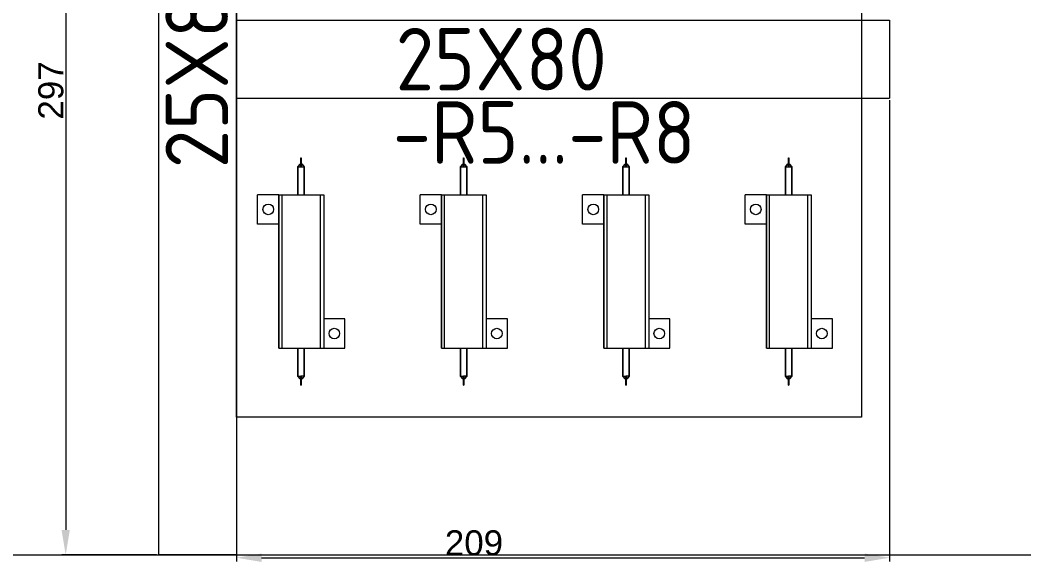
# Model space of a CAD drawing. Header units: millimetres. Extents: x 1359 to 3577, y 1336 to 3557.
# Drawn here: x 1772.8 to 2094, y 1677.3 to 1850.6 of the extents above; entities that cross this region are included whole.
import ezdxf
from ezdxf.enums import TextEntityAlignment as Align

# ---------------------------------------------------------------- set-up
doc = ezdxf.new("R2010")
doc.units = ezdxf.units.MM
doc.set_wipeout_variables(frame=1)
doc.layers.add('000-PI-Oprema', color=30, linetype='Continuous', lineweight=5)
doc.layers.add('002-PI-Kabelska kanalica', color=150, linetype='Continuous')
doc.styles.add('PI0', font='isocpeur.ttf', dxfattribs={"width": 0.9})
doc.styles.get("Standard").update_dxf_attribs({"font": 'arial.ttf'})

msp = doc.modelspace()

# ---------------------------------------------------------------- linework, layer by layer
at = {"layer": '002-PI-Kabelska kanalica', "color": 0, "linetype": 'ByBlock', "lineweight": 0}
for p, q in [((1817.05, 1976.56), (1817.05, 1679.56)), ((1842.05, 1976.56), (1842.05, 1679.56)), ((1842.05, 1850.56), (1842.05, 1825.56)), ((1842.05, 1850.56), (2051.05, 1850.56)), ((2051.05, 1850.56), (2051.05, 1825.56)), ((1842.05, 1825.56), (2051.05, 1825.56)), ((1501.07, 1679.56), (3433.07, 1679.56)), ((1842.05, 1679.56), (1817.05, 1679.56))]:
    msp.add_line(p, q, dxfattribs=at)
at = {"layer": '002-PI-Kabelska kanalica', "color": 0, "linetype": 'ByBlock', "lineweight": 0, "ltscale": 0.25}
for p, q in [((1787.37, 1968.56), (1787.37, 1687.56)), ((1842.05, 1723.61), (1842.05, 1961.47)), ((2042.05, 1961.47), (2042.05, 1723.61)), ((1842.05, 1824.93), (1842.05, 1677.41)), ((2051.05, 1824.93), (2051.05, 1677.41)), ((1966.64, 1806.48), (1966.77, 1806.48)), ((2042.05, 1723.61), (1842.05, 1723.61)), ((1816.43, 1679.56), (1786.12, 1679.56)), ((1850.05, 1678.66), (2043.05, 1678.66))]:
    msp.add_line(p, q, dxfattribs=at)
at = {"layer": '002-PI-Kabelska kanalica', "color": 0, "linetype": 'ByBlock', "ltscale": 0.25}
for points in [[(1786.03, 1687.56), (1788.7, 1687.56), (1787.37, 1679.56)], [(1850.05, 1679.99), (1850.05, 1677.32), (1842.05, 1678.66)], [(2043.05, 1679.99), (2043.05, 1677.32), (2051.05, 1678.66)]]:
    msp.add_solid(points, dxfattribs=at)

# ---------------------------------------------------------------- texts
at = {"layer": '002-PI-Kabelska kanalica', "color": 0, "style": 'PI0', "width": 0.9}
msp.add_text('25X80', height=20, rotation=90, dxfattribs=at).set_placement((1839.32, 1803.19))
msp.add_text('25X80', height=20, dxfattribs=at).set_placement((1892.96, 1828.06))
at = {"layer": '002-PI-Kabelska kanalica', "color": 0, "linetype": 'ByBlock', "lineweight": 0, "style": 'PI0', "width": 0.9}
msp.add_text('-R5...-R8', height=20, dxfattribs=at).set_placement((1940.47, 1814.68), align=Align.MIDDLE)
at = {"layer": '002-PI-Kabelska kanalica', "color": 0, "linetype": 'ByBlock', "lineweight": 0, "ltscale": 0.25, "insert": (1782.66, 1828.06), "char_height": 8, "attachment_point": 5, "rotation": 90}
msp.add_mtext('297', dxfattribs=at)
at = {"layer": '002-PI-Kabelska kanalica', "color": 0, "linetype": 'ByBlock', "lineweight": 0, "ltscale": 0.25, "insert": (1918.02, 1683.37), "char_height": 8, "attachment_point": 5}
msp.add_mtext('209', dxfattribs=at)

# ---------------------------------------------------------------- wipeouts: each hides what was drawn before it
at = {"color": 7}
for points in [[(1848.79, 1785.34), (1848.79, 1794.73), (1861.7, 1794.73), (1861.7, 1803.66), (1862.41, 1804.49), (1862.64, 1804.49), (1862.64, 1806.48), (1862.77, 1806.48), (1862.77, 1804.49), (1863, 1804.49), (1863.71, 1803.66), (1863.71, 1794.73), (1869.93, 1794.73), (1869.93, 1755.03), (1876.74, 1755.03), (1876.74, 1745.63), (1863.71, 1745.63), (1863.71, 1736.7), (1863, 1735.88), (1862.77, 1735.88), (1862.77, 1733.88), (1862.64, 1733.88), (1862.64, 1735.88), (1862.41, 1735.88), (1861.7, 1736.7), (1861.7, 1745.63), (1855.6, 1745.63), (1855.6, 1785.34)], [(2004.79, 1785.34), (2004.79, 1794.73), (2017.7, 1794.73), (2017.7, 1803.66), (2018.41, 1804.49), (2018.64, 1804.49), (2018.64, 1806.48), (2018.77, 1806.48), (2018.77, 1804.49), (2019, 1804.49), (2019.71, 1803.66), (2019.71, 1794.73), (2025.93, 1794.73), (2025.93, 1755.03), (2032.74, 1755.03), (2032.74, 1745.63), (2019.71, 1745.63), (2019.71, 1736.7), (2019, 1735.88), (2018.77, 1735.88), (2018.77, 1733.88), (2018.64, 1733.88), (2018.64, 1735.88), (2018.41, 1735.88), (2017.7, 1736.7), (2017.7, 1745.63), (2011.6, 1745.63), (2011.6, 1785.34)]]:
    msp.add_wipeout(points, dxfattribs=at).dxf.layer = '000-PI-Oprema'

# ---------------------------------------------------------------- next in the draw order: linework, layer by layer
at = {"layer": '000-PI-Oprema', "color": 7}
for p, q in [((1861.7, 1803.66), (1863.71, 1803.66)), ((2017.7, 1803.66), (2019.71, 1803.66)), ((1855.6, 1794.73), (1848.79, 1794.73)), ((1855.6, 1794.73), (1869.93, 1794.73)), ((1856.63, 1745.63), (1856.63, 1794.73)), ((1868.9, 1745.63), (1868.9, 1794.73)), ((2011.6, 1794.73), (2004.79, 1794.73)), ((2011.6, 1794.73), (2025.93, 1794.73)), ((2012.63, 1745.63), (2012.63, 1794.73)), ((2024.9, 1745.63), (2024.9, 1794.73)), ((1855.6, 1745.63), (1869.93, 1745.63)), ((1869.93, 1745.63), (1876.74, 1745.63)), ((2011.6, 1745.63), (2025.93, 1745.63)), ((2025.93, 1745.63), (2032.74, 1745.63))]:
    msp.add_line(p, q, dxfattribs=at)
for points in [[(1862.64, 1805.42), (1862.64, 1805.54), (1862.64, 1806.48)], [(1862.64, 1805.89), (1862.64, 1806.01), (1862.64, 1806.48)], [(1862.64, 1806.01), (1862.64, 1805.89), (1862.64, 1806.48)], [(1862.64, 1805.89), (1862.64, 1805.78), (1862.64, 1806.48)], [(1862.64, 1805.42), (1862.64, 1806.48), (1862.64, 1805.31)], [(1862.64, 1805.54), (1862.64, 1806.48), (1862.64, 1805.42)], [(1862.64, 1806.48), (1862.64, 1805.78), (1862.64, 1805.66), (1862.64, 1806.48), (1862.64, 1805.54)], [(1862.64, 1806.48), (1862.64, 1805.66), (1862.64, 1805.54)], [(1862.64, 1805.66), (1862.64, 1806.48), (1862.64, 1805.54)], [(1862.64, 1805.78), (1862.64, 1806.48), (1862.64, 1805.66)], [(1862.64, 1805.89), (1862.64, 1806.48), (1862.64, 1805.78)], [(1862.64, 1806.01), (1862.64, 1806.48), (1862.64, 1805.89)], [(1862.64, 1805.89), (1862.64, 1806.48), (1862.64, 1806.01)], [(1862.64, 1805.31), (1862.64, 1806.48), (1862.64, 1803.66)], [(1862.64, 1805.78), (1862.64, 1805.89), (1862.64, 1806.48)], [(2018.64, 1805.42), (2018.64, 1805.54), (2018.64, 1806.48)], [(2018.64, 1805.89), (2018.64, 1806.01), (2018.64, 1806.48)], [(2018.64, 1806.01), (2018.64, 1805.89), (2018.64, 1806.48)], [(2018.64, 1805.89), (2018.64, 1805.78), (2018.64, 1806.48)], [(2018.64, 1805.42), (2018.64, 1806.48), (2018.64, 1805.31)], [(2018.64, 1805.54), (2018.64, 1806.48), (2018.64, 1805.42)], [(2018.64, 1806.48), (2018.64, 1805.78), (2018.64, 1805.66), (2018.64, 1806.48), (2018.64, 1805.54)], [(2018.64, 1806.48), (2018.64, 1805.66), (2018.64, 1805.54)], [(2018.64, 1805.66), (2018.64, 1806.48), (2018.64, 1805.54)], [(2018.64, 1805.78), (2018.64, 1806.48), (2018.64, 1805.66)], [(2018.64, 1805.89), (2018.64, 1806.48), (2018.64, 1805.78)], [(2018.64, 1806.01), (2018.64, 1806.48), (2018.64, 1805.89)], [(2018.64, 1805.89), (2018.64, 1806.48), (2018.64, 1806.01)], [(2018.64, 1805.31), (2018.64, 1806.48), (2018.64, 1803.66)], [(2018.64, 1805.78), (2018.64, 1805.89), (2018.64, 1806.48)], [(1862.64, 1805.31), (1862.64, 1804.49)], [(1862.64, 1805.19), (1862.64, 1804.49), (1862.64, 1805.31)], [(1862.64, 1805.19), (1862.64, 1805.31), (1862.64, 1803.66)], [(1862.64, 1804.02), (1862.64, 1805.07), (1862.64, 1805.19)], [(1862.64, 1803.66), (1862.64, 1804.02), (1862.64, 1805.19)], [(1862.64, 1804.95), (1862.64, 1804.49), (1862.64, 1805.07)], [(1862.64, 1804.95), (1862.64, 1804.02), (1862.64, 1804.49)], [(2018.64, 1805.31), (2018.64, 1804.49)], [(2018.64, 1805.19), (2018.64, 1804.49), (2018.64, 1805.31)], [(2018.64, 1805.19), (2018.64, 1805.31), (2018.64, 1803.66)], [(2018.64, 1804.02), (2018.64, 1805.07), (2018.64, 1805.19)], [(2018.64, 1803.66), (2018.64, 1804.02), (2018.64, 1805.19)], [(2018.64, 1804.95), (2018.64, 1804.49), (2018.64, 1805.07)], [(2018.64, 1804.95), (2018.64, 1804.02), (2018.64, 1804.49)], [(1862.64, 1733.88), (1862.64, 1735.06), (1862.64, 1736.7)], [(1862.64, 1736.7), (1862.64, 1735.06), (1862.64, 1735.17)], [(1862.64, 1735.17), (1862.64, 1736.23), (1862.64, 1736.7)], [(1862.64, 1735.88), (1862.64, 1735.29), (1862.64, 1736.23)], [(1862.64, 1736.23), (1862.64, 1735.17), (1862.64, 1735.29)], [(1862.64, 1735.29), (1862.64, 1735.88), (1862.64, 1736.23)], [(1862.64, 1735.88), (1862.64, 1735.29), (1862.64, 1735.41)], [(1862.64, 1735.06), (1862.64, 1733.88), (1862.64, 1734.94)], [(1862.64, 1734.94), (1862.64, 1733.88), (1862.64, 1734.82)], [(1862.64, 1733.88), (1862.64, 1734.7), (1862.64, 1734.82)], [(2018.64, 1733.88), (2018.64, 1735.06), (2018.64, 1736.7)], [(2018.64, 1736.7), (2018.64, 1735.06), (2018.64, 1735.17)], [(2018.64, 1735.17), (2018.64, 1736.23), (2018.64, 1736.7)], [(2018.64, 1735.88), (2018.64, 1735.29), (2018.64, 1736.23)], [(2018.64, 1736.23), (2018.64, 1735.17), (2018.64, 1735.29)], [(2018.64, 1735.29), (2018.64, 1735.88), (2018.64, 1736.23)], [(2018.64, 1735.88), (2018.64, 1735.29), (2018.64, 1735.41)], [(2018.64, 1735.06), (2018.64, 1733.88), (2018.64, 1734.94)], [(2018.64, 1734.94), (2018.64, 1733.88), (2018.64, 1734.82)], [(2018.64, 1733.88), (2018.64, 1734.7), (2018.64, 1734.82)], [(1862.64, 1733.88), (1862.64, 1734.59), (1862.64, 1734.7)], [(1862.64, 1733.88), (1862.64, 1734.47), (1862.64, 1734.59)], [(1862.64, 1733.88), (1862.64, 1734.35), (1862.64, 1734.47)], [(2018.64, 1733.88), (2018.64, 1734.59), (2018.64, 1734.7)], [(2018.64, 1733.88), (2018.64, 1734.47), (2018.64, 1734.59)], [(2018.64, 1733.88), (2018.64, 1734.35), (2018.64, 1734.47)]]:
    msp.add_lwpolyline(points, close=True, dxfattribs=at)
for points in [[(1862.64, 1806.48), (1862.64, 1805.42)], [(1862.64, 1806.01), (1862.64, 1805.89), (1862.64, 1805.78), (1862.64, 1805.66), (1862.64, 1805.54), (1862.64, 1805.42), (1862.64, 1805.31), (1862.64, 1805.19), (1862.64, 1805.07), (1862.64, 1804.49), (1862.64, 1804.95), (1862.64, 1804.49), (1862.64, 1805.19), (1862.64, 1803.66), (1862.64, 1805.31), (1862.64, 1806.48), (1862.64, 1805.31), (1862.64, 1805.42), (1862.64, 1805.54), (1862.64, 1805.66), (1862.64, 1805.78), (1862.64, 1805.89)], [(1862.64, 1805.42), (1862.64, 1806.48), (1862.77, 1806.48), (1862.77, 1803.66)], [(1862.64, 1806.48), (1862.64, 1805.54)], [(1862.64, 1805.54), (1862.64, 1805.66), (1862.64, 1806.48)], [(1862.64, 1805.78), (1862.64, 1805.89), (1862.64, 1806.48)], [(1862.64, 1806.48), (1862.64, 1806.01)], [(1862.64, 1806.48), (1862.64, 1806.01)], [(1862.64, 1805.89), (1862.64, 1806.48)], [(1862.64, 1806.48), (1862.64, 1805.78), (1862.64, 1805.66)], [(1862.64, 1806.48), (1862.64, 1805.66), (1862.64, 1805.54)], [(1862.64, 1806.48), (1862.64, 1805.54)], [(1862.64, 1806.48), (1862.64, 1805.54)], [(1862.64, 1805.31), (1862.64, 1806.48)], [(1862.77, 1803.66), (1862.64, 1803.66), (1862.64, 1806.48)], [(1862.64, 1805.89), (1862.64, 1806.48)], [(1862.64, 1806.01), (1862.64, 1806.48)], [(1862.64, 1805.89), (1862.64, 1806.48)], [(1862.64, 1805.42), (1862.64, 1805.54)], [(2018.64, 1806.48), (2018.64, 1805.42)], [(2018.64, 1806.01), (2018.64, 1805.89), (2018.64, 1805.78), (2018.64, 1805.66), (2018.64, 1805.54), (2018.64, 1805.42), (2018.64, 1805.31), (2018.64, 1805.19), (2018.64, 1805.07), (2018.64, 1804.49), (2018.64, 1804.95), (2018.64, 1804.49), (2018.64, 1805.19), (2018.64, 1803.66), (2018.64, 1805.31), (2018.64, 1806.48), (2018.64, 1805.31), (2018.64, 1805.42), (2018.64, 1805.54), (2018.64, 1805.66), (2018.64, 1805.78), (2018.64, 1805.89)], [(2018.64, 1805.42), (2018.64, 1806.48), (2018.77, 1806.48), (2018.77, 1803.66)], [(2018.64, 1806.48), (2018.64, 1805.54)], [(2018.64, 1805.54), (2018.64, 1805.66), (2018.64, 1806.48)], [(2018.64, 1805.78), (2018.64, 1805.89), (2018.64, 1806.48)], [(2018.64, 1806.48), (2018.64, 1806.01)], [(2018.64, 1806.48), (2018.64, 1806.01)], [(2018.64, 1805.89), (2018.64, 1806.48)], [(2018.64, 1806.48), (2018.64, 1805.78), (2018.64, 1805.66)], [(2018.64, 1806.48), (2018.64, 1805.66), (2018.64, 1805.54)], [(2018.64, 1806.48), (2018.64, 1805.54)], [(2018.64, 1806.48), (2018.64, 1805.54)], [(2018.64, 1805.31), (2018.64, 1806.48)], [(2018.77, 1803.66), (2018.64, 1803.66), (2018.64, 1806.48)], [(2018.64, 1805.89), (2018.64, 1806.48)], [(2018.64, 1806.01), (2018.64, 1806.48)], [(2018.64, 1805.89), (2018.64, 1806.48)], [(2018.64, 1805.42), (2018.64, 1805.54)], [(1862.52, 1804.49), (1862.41, 1804.49), (1861.7, 1803.66)], [(1861.7, 1803.66), (1862.41, 1804.49), (1862.52, 1804.49)], [(1862.41, 1804.49), (1861.7, 1803.66)], [(1861.7, 1803.66), (1862.41, 1804.49)], [(1861.7, 1794.73), (1861.7, 1803.66)], [(1861.7, 1794.73), (1861.7, 1803.66)], [(1861.7, 1794.73), (1861.7, 1803.66)], [(1861.7, 1803.66), (1861.7, 1794.73)], [(1862.52, 1804.49), (1862.41, 1804.49)], [(1862.52, 1804.49), (1862.64, 1804.49)], [(1862.52, 1804.49), (1862.64, 1804.49)], [(1862.64, 1804.49), (1862.52, 1804.49)], [(1862.64, 1803.66), (1862.64, 1805.19)], [(1862.64, 1804.49), (1862.64, 1804.95)], [(1862.64, 1804.49), (1862.64, 1804.95)], [(1862.64, 1803.66), (1862.64, 1804.02)], [(1862.64, 1804.02), (1862.64, 1803.66), (1862.77, 1803.66)], [(1862.64, 1803.66), (1862.64, 1804.02)], [(1862.77, 1804.49), (1862.89, 1804.49), (1863, 1804.49), (1863.71, 1803.66)], [(1862.89, 1804.49), (1862.77, 1804.49)], [(1862.77, 1804.49), (1862.89, 1804.49)], [(1863, 1804.49), (1862.89, 1804.49)], [(1863.71, 1803.66), (1863, 1804.49)], [(1863.71, 1803.66), (1863, 1804.49)], [(1863, 1804.49), (1863.71, 1803.66)], [(1863.71, 1803.66), (1863.71, 1794.73), (1863.71, 1803.66), (1863, 1804.49)], [(1863, 1804.49), (1863.71, 1803.66)], [(1863.71, 1803.66), (1863.71, 1794.73)], [(1863.71, 1794.73), (1863.71, 1803.66)], [(1863.71, 1803.66), (1863.71, 1794.73)], [(2018.52, 1804.49), (2018.41, 1804.49), (2017.7, 1803.66)], [(2017.7, 1803.66), (2018.41, 1804.49), (2018.52, 1804.49)], [(2018.41, 1804.49), (2017.7, 1803.66)], [(2017.7, 1803.66), (2018.41, 1804.49)], [(2017.7, 1794.73), (2017.7, 1803.66)], [(2017.7, 1794.73), (2017.7, 1803.66)], [(2017.7, 1794.73), (2017.7, 1803.66)], [(2017.7, 1803.66), (2017.7, 1794.73)], [(2018.52, 1804.49), (2018.41, 1804.49)], [(2018.52, 1804.49), (2018.64, 1804.49)], [(2018.52, 1804.49), (2018.64, 1804.49)], [(2018.64, 1804.49), (2018.52, 1804.49)], [(2018.64, 1803.66), (2018.64, 1805.19)], [(2018.64, 1804.49), (2018.64, 1804.95)], [(2018.64, 1804.49), (2018.64, 1804.95)], [(2018.64, 1803.66), (2018.64, 1804.02)], [(2018.64, 1804.02), (2018.64, 1803.66), (2018.77, 1803.66)], [(2018.64, 1803.66), (2018.64, 1804.02)], [(2018.77, 1804.49), (2018.89, 1804.49), (2019, 1804.49), (2019.71, 1803.66)], [(2018.89, 1804.49), (2018.77, 1804.49)], [(2018.77, 1804.49), (2018.89, 1804.49)], [(2019, 1804.49), (2018.89, 1804.49)], [(2019.71, 1803.66), (2019, 1804.49)], [(2019.71, 1803.66), (2019, 1804.49)], [(2019, 1804.49), (2019.71, 1803.66)], [(2019.71, 1803.66), (2019.71, 1794.73), (2019.71, 1803.66), (2019, 1804.49)], [(2019, 1804.49), (2019.71, 1803.66)], [(2019.71, 1803.66), (2019.71, 1794.73)], [(2019.71, 1794.73), (2019.71, 1803.66)], [(2019.71, 1803.66), (2019.71, 1794.73)], [(1848.79, 1785.34), (1848.79, 1794.73)], [(1855.6, 1794.73), (1855.6, 1745.63)], [(1855.6, 1745.63), (1855.6, 1794.73)], [(1855.6, 1745.63), (1855.6, 1794.73)], [(1869.93, 1794.73), (1869.93, 1745.63)], [(1869.93, 1794.73), (1869.93, 1745.63)], [(1869.93, 1794.73), (1869.93, 1745.63)], [(2004.79, 1785.34), (2004.79, 1794.73)], [(2011.6, 1794.73), (2011.6, 1745.63)], [(2011.6, 1745.63), (2011.6, 1794.73)], [(2011.6, 1745.63), (2011.6, 1794.73)], [(2025.93, 1794.73), (2025.93, 1745.63)], [(2025.93, 1794.73), (2025.93, 1745.63)], [(2025.93, 1794.73), (2025.93, 1745.63)], [(1855.6, 1785.34), (1848.79, 1785.34)], [(2011.6, 1785.34), (2004.79, 1785.34)], [(1876.74, 1755.03), (1869.93, 1755.03)], [(1876.74, 1755.03), (1869.93, 1755.03)], [(1876.74, 1745.63), (1876.74, 1755.03)], [(2032.74, 1755.03), (2025.93, 1755.03)], [(2032.74, 1755.03), (2025.93, 1755.03)], [(2032.74, 1745.63), (2032.74, 1755.03)], [(1861.7, 1736.7), (1861.7, 1745.63)], [(1861.7, 1736.7), (1861.7, 1745.63)], [(1861.7, 1745.63), (1861.7, 1736.7)], [(1861.7, 1745.63), (1861.7, 1736.7)], [(1863, 1735.88), (1863.71, 1736.7), (1863.71, 1745.63)], [(1863.71, 1736.7), (1863, 1735.88), (1863.71, 1736.7), (1863.71, 1745.63)], [(1863, 1735.88), (1863.71, 1736.7), (1863.71, 1745.63)], [(1863.59, 1736.7), (1863.71, 1736.7), (1863.71, 1745.63)], [(1863.71, 1736.7), (1863.71, 1745.63)], [(1863.71, 1745.63), (1863.71, 1736.7)], [(1869.69, 1745.63), (1869.93, 1745.63)], [(2017.7, 1736.7), (2017.7, 1745.63)], [(2017.7, 1736.7), (2017.7, 1745.63)], [(2017.7, 1745.63), (2017.7, 1736.7)], [(2017.7, 1745.63), (2017.7, 1736.7)], [(2019, 1735.88), (2019.71, 1736.7), (2019.71, 1745.63)], [(2019.71, 1736.7), (2019, 1735.88), (2019.71, 1736.7), (2019.71, 1745.63)], [(2019, 1735.88), (2019.71, 1736.7), (2019.71, 1745.63)], [(2019.59, 1736.7), (2019.71, 1736.7), (2019.71, 1745.63)], [(2019.71, 1736.7), (2019.71, 1745.63)], [(2019.71, 1745.63), (2019.71, 1736.7)], [(2025.69, 1745.63), (2025.93, 1745.63)], [(1861.7, 1736.7), (1861.82, 1736.7)], [(1862.52, 1735.88), (1862.41, 1735.88), (1861.7, 1736.7)], [(1862.41, 1735.88), (1861.7, 1736.7)], [(1862.52, 1735.88), (1862.41, 1735.88), (1861.7, 1736.7), (1861.7, 1736.7)], [(1861.7, 1736.7), (1862.41, 1735.88), (1862.52, 1735.88)], [(1862.41, 1735.88), (1861.7, 1736.7)], [(1861.82, 1736.7), (1861.94, 1736.7), (1862.06, 1736.7), (1862.17, 1736.7), (1862.29, 1736.7), (1862.41, 1736.7)], [(1862.06, 1736.7), (1862.17, 1736.7)], [(1862.17, 1736.7), (1862.29, 1736.7)], [(1862.29, 1736.7), (1862.41, 1736.7)], [(1862.41, 1736.7), (1862.64, 1736.7), (1862.64, 1736.23)], [(1862.52, 1735.88), (1862.64, 1735.88)], [(1862.64, 1733.88), (1862.64, 1736.7), (1862.77, 1736.7)], [(1862.64, 1736.7), (1862.64, 1733.88)], [(1862.64, 1733.88), (1862.64, 1735.06), (1862.64, 1736.7)], [(1862.64, 1735.17), (1862.64, 1736.23), (1862.64, 1735.17), (1862.64, 1736.7)], [(1862.64, 1736.23), (1862.64, 1736.7)], [(1862.77, 1736.7), (1862.77, 1733.88), (1862.64, 1733.88)], [(1862.77, 1736.7), (1862.64, 1736.7)], [(1862.64, 1735.41), (1862.64, 1735.88), (1862.64, 1736.23), (1862.64, 1736.7), (1862.64, 1733.88)], [(1862.64, 1736.23), (1862.64, 1735.29)], [(1862.64, 1736.23), (1862.64, 1735.29)], [(1862.64, 1735.88), (1862.64, 1735.41)], [(1862.64, 1735.88), (1862.64, 1735.41)], [(1862.64, 1735.88), (1862.64, 1735.41)], [(1862.64, 1735.41), (1862.64, 1735.88)], [(1862.64, 1735.88), (1862.64, 1735.41)], [(1862.64, 1735.41), (1862.64, 1735.88)], [(1862.64, 1735.88), (1862.64, 1735.29)], [(1862.64, 1735.88), (1862.64, 1735.41)], [(1862.64, 1735.41), (1862.64, 1735.88)], [(1862.64, 1735.41), (1862.64, 1735.88)], [(1862.64, 1735.41), (1862.64, 1735.88)], [(1862.64, 1735.41), (1862.64, 1735.88)], [(1862.64, 1735.88), (1862.64, 1735.41)], [(1862.64, 1735.41), (1862.64, 1735.88)], [(1862.64, 1735.41), (1862.64, 1735.88)], [(1862.64, 1735.41), (1862.64, 1735.88)], [(1862.64, 1735.41), (1862.64, 1735.88)], [(1862.64, 1735.41), (1862.64, 1735.29), (1862.64, 1735.17), (1862.64, 1735.06), (1862.64, 1734.94), (1862.64, 1734.82), (1862.64, 1734.7), (1862.64, 1734.59), (1862.64, 1734.47), (1862.64, 1734.35), (1862.64, 1733.88)], [(1862.64, 1734.94), (1862.64, 1735.06), (1862.64, 1733.88)], [(1862.64, 1733.88), (1862.64, 1734.82), (1862.64, 1734.94), (1862.64, 1733.88), (1862.64, 1734.35)], [(1862.77, 1733.88), (1862.77, 1736.7)], [(1863, 1736.7), (1862.77, 1736.7)], [(1862.77, 1733.88), (1862.77, 1736.23)], [(1862.89, 1735.88), (1862.77, 1735.88)], [(1862.89, 1735.88), (1862.77, 1735.88)], [(1862.89, 1735.88), (1862.77, 1735.88)], [(1863, 1735.88), (1862.89, 1735.88)], [(1863.71, 1736.7), (1863, 1735.88)], [(1863.71, 1736.7), (1863, 1735.88)], [(1863.71, 1736.7), (1863, 1735.88)], [(1863.24, 1736.7), (1863, 1736.7)], [(1863.35, 1736.7), (1863.24, 1736.7)], [(1863.35, 1736.7), (1863.47, 1736.7)], [(1863.59, 1736.7), (1863.47, 1736.7)], [(1863.59, 1736.7), (1863.47, 1736.7)], [(1863.71, 1736.7), (1863.59, 1736.7)], [(2017.7, 1736.7), (2017.82, 1736.7)], [(2018.52, 1735.88), (2018.41, 1735.88), (2017.7, 1736.7)], [(2018.41, 1735.88), (2017.7, 1736.7)], [(2018.52, 1735.88), (2018.41, 1735.88), (2017.7, 1736.7), (2017.7, 1736.7)], [(2017.7, 1736.7), (2018.41, 1735.88), (2018.52, 1735.88)], [(2018.41, 1735.88), (2017.7, 1736.7)], [(2017.82, 1736.7), (2017.94, 1736.7), (2018.06, 1736.7), (2018.17, 1736.7), (2018.29, 1736.7), (2018.41, 1736.7)], [(2018.06, 1736.7), (2018.17, 1736.7)], [(2018.17, 1736.7), (2018.29, 1736.7)], [(2018.29, 1736.7), (2018.41, 1736.7)], [(2018.41, 1736.7), (2018.64, 1736.7), (2018.64, 1736.23)], [(2018.52, 1735.88), (2018.64, 1735.88)], [(2018.64, 1733.88), (2018.64, 1736.7), (2018.77, 1736.7)], [(2018.64, 1736.7), (2018.64, 1733.88)], [(2018.64, 1733.88), (2018.64, 1735.06), (2018.64, 1736.7)], [(2018.64, 1735.17), (2018.64, 1736.23), (2018.64, 1735.17), (2018.64, 1736.7)], [(2018.64, 1736.23), (2018.64, 1736.7)], [(2018.77, 1736.7), (2018.77, 1733.88), (2018.64, 1733.88)], [(2018.77, 1736.7), (2018.64, 1736.7)], [(2018.64, 1735.41), (2018.64, 1735.88), (2018.64, 1736.23), (2018.64, 1736.7), (2018.64, 1733.88)], [(2018.64, 1736.23), (2018.64, 1735.29)], [(2018.64, 1736.23), (2018.64, 1735.29)], [(2018.64, 1735.88), (2018.64, 1735.41)], [(2018.64, 1735.88), (2018.64, 1735.41)], [(2018.64, 1735.88), (2018.64, 1735.41)], [(2018.64, 1735.41), (2018.64, 1735.88)], [(2018.64, 1735.88), (2018.64, 1735.41)], [(2018.64, 1735.41), (2018.64, 1735.88)], [(2018.64, 1735.88), (2018.64, 1735.29)], [(2018.64, 1735.88), (2018.64, 1735.41)], [(2018.64, 1735.41), (2018.64, 1735.88)], [(2018.64, 1735.41), (2018.64, 1735.88)], [(2018.64, 1735.41), (2018.64, 1735.88)], [(2018.64, 1735.41), (2018.64, 1735.88)], [(2018.64, 1735.88), (2018.64, 1735.41)], [(2018.64, 1735.41), (2018.64, 1735.88)], [(2018.64, 1735.41), (2018.64, 1735.88)], [(2018.64, 1735.41), (2018.64, 1735.88)], [(2018.64, 1735.41), (2018.64, 1735.88)], [(2018.64, 1735.41), (2018.64, 1735.29), (2018.64, 1735.17), (2018.64, 1735.06), (2018.64, 1734.94), (2018.64, 1734.82), (2018.64, 1734.7), (2018.64, 1734.59), (2018.64, 1734.47), (2018.64, 1734.35), (2018.64, 1733.88)], [(2018.64, 1734.94), (2018.64, 1735.06), (2018.64, 1733.88)], [(2018.64, 1733.88), (2018.64, 1734.82), (2018.64, 1734.94), (2018.64, 1733.88), (2018.64, 1734.35)], [(2018.77, 1733.88), (2018.77, 1736.7)], [(2019, 1736.7), (2018.77, 1736.7)], [(2018.77, 1733.88), (2018.77, 1736.23)], [(2018.89, 1735.88), (2018.77, 1735.88)], [(2018.89, 1735.88), (2018.77, 1735.88)], [(2018.89, 1735.88), (2018.77, 1735.88)], [(2019, 1735.88), (2018.89, 1735.88)], [(2019.71, 1736.7), (2019, 1735.88)], [(2019.71, 1736.7), (2019, 1735.88)], [(2019.71, 1736.7), (2019, 1735.88)], [(2019.24, 1736.7), (2019, 1736.7)], [(2019.35, 1736.7), (2019.24, 1736.7)], [(2019.35, 1736.7), (2019.47, 1736.7)], [(2019.59, 1736.7), (2019.47, 1736.7)], [(2019.59, 1736.7), (2019.47, 1736.7)], [(2019.71, 1736.7), (2019.59, 1736.7)], [(1862.64, 1733.88), (1862.64, 1734.7)], [(1862.64, 1734.7), (1862.64, 1733.88)], [(1862.64, 1733.88), (1862.64, 1734.59)], [(1862.64, 1733.88), (1862.64, 1734.47)], [(1862.64, 1734.47), (1862.64, 1733.88)], [(1862.64, 1733.88), (1862.64, 1734.35)], [(1862.64, 1734.35), (1862.64, 1733.88)], [(1862.64, 1733.88), (1862.64, 1734.35)], [(1862.64, 1733.88), (1862.64, 1734.35)], [(1862.64, 1734.35), (1862.64, 1733.88)], [(1862.64, 1733.88), (1862.64, 1734.35)], [(1862.64, 1733.88), (1862.64, 1734.35)], [(1862.64, 1733.88), (1862.64, 1734.35)], [(1862.64, 1734.35), (1862.64, 1733.88)], [(1862.77, 1733.88), (1862.64, 1733.88)], [(1862.64, 1733.88), (1862.77, 1733.88)], [(2018.64, 1733.88), (2018.64, 1734.7)], [(2018.64, 1734.7), (2018.64, 1733.88)], [(2018.64, 1733.88), (2018.64, 1734.59)], [(2018.64, 1733.88), (2018.64, 1734.47)], [(2018.64, 1734.47), (2018.64, 1733.88)], [(2018.64, 1733.88), (2018.64, 1734.35)], [(2018.64, 1734.35), (2018.64, 1733.88)], [(2018.64, 1733.88), (2018.64, 1734.35)], [(2018.64, 1733.88), (2018.64, 1734.35)], [(2018.64, 1734.35), (2018.64, 1733.88)], [(2018.64, 1733.88), (2018.64, 1734.35)], [(2018.64, 1733.88), (2018.64, 1734.35)], [(2018.64, 1733.88), (2018.64, 1734.35)], [(2018.64, 1734.35), (2018.64, 1733.88)], [(2018.77, 1733.88), (2018.64, 1733.88)], [(2018.64, 1733.88), (2018.77, 1733.88)]]:
    msp.add_lwpolyline(points, dxfattribs=at)
for centre in [(1852.2, 1790.04), (2008.2, 1790.04), (1873.33, 1750.33), (2029.33, 1750.33)]:
    msp.add_circle(centre, 1.7, dxfattribs=at)

# ---------------------------------------------------------------- next in the draw order: wipeouts: each hides what was drawn before it
at = {"color": 7}
for points in [[(1900.79, 1785.34), (1900.79, 1794.73), (1913.7, 1794.73), (1913.7, 1803.66), (1914.41, 1804.49), (1914.64, 1804.49), (1914.64, 1806.48), (1914.77, 1806.48), (1914.77, 1804.49), (1915, 1804.49), (1915.71, 1803.66), (1915.71, 1794.73), (1921.93, 1794.73), (1921.93, 1755.03), (1928.74, 1755.03), (1928.74, 1745.63), (1915.71, 1745.63), (1915.71, 1736.7), (1915, 1735.88), (1914.77, 1735.88), (1914.77, 1733.88), (1914.64, 1733.88), (1914.64, 1735.88), (1914.41, 1735.88), (1913.7, 1736.7), (1913.7, 1745.63), (1907.6, 1745.63), (1907.6, 1785.34)], [(1952.79, 1785.34), (1952.79, 1794.73), (1965.7, 1794.73), (1965.7, 1803.66), (1966.41, 1804.49), (1966.64, 1804.49), (1966.64, 1806.48), (1966.77, 1806.48), (1966.77, 1804.49), (1967, 1804.49), (1967.71, 1803.66), (1967.71, 1794.73), (1973.93, 1794.73), (1973.93, 1755.03), (1980.74, 1755.03), (1980.74, 1745.63), (1967.71, 1745.63), (1967.71, 1736.7), (1967, 1735.88), (1966.77, 1735.88), (1966.77, 1733.88), (1966.64, 1733.88), (1966.64, 1735.88), (1966.41, 1735.88), (1965.7, 1736.7), (1965.7, 1745.63), (1959.6, 1745.63), (1959.6, 1785.34)]]:
    msp.add_wipeout(points, dxfattribs=at).dxf.layer = '000-PI-Oprema'

# ---------------------------------------------------------------- next in the draw order: linework, layer by layer
at = {"layer": '000-PI-Oprema', "color": 7}
for p, q in [((1913.7, 1803.66), (1915.71, 1803.66)), ((1965.7, 1803.66), (1967.71, 1803.66)), ((1907.6, 1794.73), (1900.79, 1794.73)), ((1907.6, 1794.73), (1921.93, 1794.73)), ((1908.63, 1745.63), (1908.63, 1794.73)), ((1920.9, 1745.63), (1920.9, 1794.73)), ((1959.6, 1794.73), (1952.79, 1794.73)), ((1959.6, 1794.73), (1973.93, 1794.73)), ((1960.63, 1745.63), (1960.63, 1794.73)), ((1972.9, 1745.63), (1972.9, 1794.73)), ((1907.6, 1745.63), (1921.93, 1745.63)), ((1921.93, 1745.63), (1928.74, 1745.63)), ((1959.6, 1745.63), (1973.93, 1745.63)), ((1973.93, 1745.63), (1980.74, 1745.63))]:
    msp.add_line(p, q, dxfattribs=at)
for points in [[(1914.64, 1805.42), (1914.64, 1805.54), (1914.64, 1806.48)], [(1914.64, 1805.89), (1914.64, 1806.01), (1914.64, 1806.48)], [(1914.64, 1806.01), (1914.64, 1805.89), (1914.64, 1806.48)], [(1914.64, 1805.89), (1914.64, 1805.78), (1914.64, 1806.48)], [(1914.64, 1805.42), (1914.64, 1806.48), (1914.64, 1805.31)], [(1914.64, 1805.54), (1914.64, 1806.48), (1914.64, 1805.42)], [(1914.64, 1806.48), (1914.64, 1805.78), (1914.64, 1805.66), (1914.64, 1806.48), (1914.64, 1805.54)], [(1914.64, 1806.48), (1914.64, 1805.66), (1914.64, 1805.54)], [(1914.64, 1805.66), (1914.64, 1806.48), (1914.64, 1805.54)], [(1914.64, 1805.78), (1914.64, 1806.48), (1914.64, 1805.66)], [(1914.64, 1805.89), (1914.64, 1806.48), (1914.64, 1805.78)], [(1914.64, 1806.01), (1914.64, 1806.48), (1914.64, 1805.89)], [(1914.64, 1805.89), (1914.64, 1806.48), (1914.64, 1806.01)], [(1914.64, 1805.31), (1914.64, 1806.48), (1914.64, 1803.66)], [(1914.64, 1805.78), (1914.64, 1805.89), (1914.64, 1806.48)], [(1966.64, 1805.42), (1966.64, 1805.54), (1966.64, 1806.48)], [(1966.64, 1805.89), (1966.64, 1806.01), (1966.64, 1806.48)], [(1966.64, 1806.01), (1966.64, 1805.89), (1966.64, 1806.48)], [(1966.64, 1805.89), (1966.64, 1805.78), (1966.64, 1806.48)], [(1966.64, 1805.42), (1966.64, 1806.48), (1966.64, 1805.31)], [(1966.64, 1805.54), (1966.64, 1806.48), (1966.64, 1805.42)], [(1966.64, 1806.48), (1966.64, 1805.78), (1966.64, 1805.66), (1966.64, 1806.48), (1966.64, 1805.54)], [(1966.64, 1806.48), (1966.64, 1805.66), (1966.64, 1805.54)], [(1966.64, 1805.66), (1966.64, 1806.48), (1966.64, 1805.54)], [(1966.64, 1805.78), (1966.64, 1806.48), (1966.64, 1805.66)], [(1966.64, 1805.89), (1966.64, 1806.48), (1966.64, 1805.78)], [(1966.64, 1806.01), (1966.64, 1806.48), (1966.64, 1805.89)], [(1966.64, 1805.89), (1966.64, 1806.48), (1966.64, 1806.01)], [(1966.64, 1805.31), (1966.64, 1806.48), (1966.64, 1803.66)], [(1966.64, 1805.78), (1966.64, 1805.89), (1966.64, 1806.48)], [(1914.64, 1805.31), (1914.64, 1804.49)], [(1914.64, 1805.19), (1914.64, 1804.49), (1914.64, 1805.31)], [(1914.64, 1805.19), (1914.64, 1805.31), (1914.64, 1803.66)], [(1914.64, 1804.02), (1914.64, 1805.07), (1914.64, 1805.19)], [(1914.64, 1803.66), (1914.64, 1804.02), (1914.64, 1805.19)], [(1914.64, 1804.95), (1914.64, 1804.49), (1914.64, 1805.07)], [(1914.64, 1804.95), (1914.64, 1804.02), (1914.64, 1804.49)], [(1966.64, 1805.31), (1966.64, 1804.49)], [(1966.64, 1805.19), (1966.64, 1804.49), (1966.64, 1805.31)], [(1966.64, 1805.19), (1966.64, 1805.31), (1966.64, 1803.66)], [(1966.64, 1804.02), (1966.64, 1805.07), (1966.64, 1805.19)], [(1966.64, 1803.66), (1966.64, 1804.02), (1966.64, 1805.19)], [(1966.64, 1804.95), (1966.64, 1804.49), (1966.64, 1805.07)], [(1966.64, 1804.95), (1966.64, 1804.02), (1966.64, 1804.49)], [(1914.64, 1733.88), (1914.64, 1735.06), (1914.64, 1736.7)], [(1914.64, 1736.7), (1914.64, 1735.06), (1914.64, 1735.17)], [(1914.64, 1735.17), (1914.64, 1736.23), (1914.64, 1736.7)], [(1914.64, 1735.88), (1914.64, 1735.29), (1914.64, 1736.23)], [(1914.64, 1736.23), (1914.64, 1735.17), (1914.64, 1735.29)], [(1914.64, 1735.29), (1914.64, 1735.88), (1914.64, 1736.23)], [(1914.64, 1735.88), (1914.64, 1735.29), (1914.64, 1735.41)], [(1914.64, 1735.06), (1914.64, 1733.88), (1914.64, 1734.94)], [(1914.64, 1734.94), (1914.64, 1733.88), (1914.64, 1734.82)], [(1914.64, 1733.88), (1914.64, 1734.7), (1914.64, 1734.82)], [(1966.64, 1733.88), (1966.64, 1735.06), (1966.64, 1736.7)], [(1966.64, 1736.7), (1966.64, 1735.06), (1966.64, 1735.17)], [(1966.64, 1735.17), (1966.64, 1736.23), (1966.64, 1736.7)], [(1966.64, 1735.88), (1966.64, 1735.29), (1966.64, 1736.23)], [(1966.64, 1736.23), (1966.64, 1735.17), (1966.64, 1735.29)], [(1966.64, 1735.29), (1966.64, 1735.88), (1966.64, 1736.23)], [(1966.64, 1735.88), (1966.64, 1735.29), (1966.64, 1735.41)], [(1966.64, 1735.06), (1966.64, 1733.88), (1966.64, 1734.94)], [(1966.64, 1734.94), (1966.64, 1733.88), (1966.64, 1734.82)], [(1966.64, 1733.88), (1966.64, 1734.7), (1966.64, 1734.82)], [(1914.64, 1733.88), (1914.64, 1734.59), (1914.64, 1734.7)], [(1914.64, 1733.88), (1914.64, 1734.47), (1914.64, 1734.59)], [(1914.64, 1733.88), (1914.64, 1734.35), (1914.64, 1734.47)], [(1966.64, 1733.88), (1966.64, 1734.59), (1966.64, 1734.7)], [(1966.64, 1733.88), (1966.64, 1734.47), (1966.64, 1734.59)], [(1966.64, 1733.88), (1966.64, 1734.35), (1966.64, 1734.47)]]:
    msp.add_lwpolyline(points, close=True, dxfattribs=at)
for points in [[(1914.64, 1806.48), (1914.64, 1805.42)], [(1914.64, 1806.01), (1914.64, 1805.89), (1914.64, 1805.78), (1914.64, 1805.66), (1914.64, 1805.54), (1914.64, 1805.42), (1914.64, 1805.31), (1914.64, 1805.19), (1914.64, 1805.07), (1914.64, 1804.49), (1914.64, 1804.95), (1914.64, 1804.49), (1914.64, 1805.19), (1914.64, 1803.66), (1914.64, 1805.31), (1914.64, 1806.48), (1914.64, 1805.31), (1914.64, 1805.42), (1914.64, 1805.54), (1914.64, 1805.66), (1914.64, 1805.78), (1914.64, 1805.89)], [(1914.64, 1805.42), (1914.64, 1806.48), (1914.77, 1806.48), (1914.77, 1803.66)], [(1914.64, 1806.48), (1914.64, 1805.54)], [(1914.64, 1805.54), (1914.64, 1805.66), (1914.64, 1806.48)], [(1914.64, 1805.78), (1914.64, 1805.89), (1914.64, 1806.48)], [(1914.64, 1806.48), (1914.64, 1806.01)], [(1914.64, 1806.48), (1914.64, 1806.01)], [(1914.64, 1805.89), (1914.64, 1806.48)], [(1914.64, 1806.48), (1914.64, 1805.78), (1914.64, 1805.66)], [(1914.64, 1806.48), (1914.64, 1805.66), (1914.64, 1805.54)], [(1914.64, 1806.48), (1914.64, 1805.54)], [(1914.64, 1806.48), (1914.64, 1805.54)], [(1914.64, 1805.31), (1914.64, 1806.48)], [(1914.77, 1803.66), (1914.64, 1803.66), (1914.64, 1806.48)], [(1914.64, 1805.89), (1914.64, 1806.48)], [(1914.64, 1806.01), (1914.64, 1806.48)], [(1914.64, 1805.89), (1914.64, 1806.48)], [(1914.64, 1805.42), (1914.64, 1805.54)], [(1966.64, 1806.48), (1966.64, 1805.42)], [(1966.64, 1806.01), (1966.64, 1805.89), (1966.64, 1805.78), (1966.64, 1805.66), (1966.64, 1805.54), (1966.64, 1805.42), (1966.64, 1805.31), (1966.64, 1805.19), (1966.64, 1805.07), (1966.64, 1804.49), (1966.64, 1804.95), (1966.64, 1804.49), (1966.64, 1805.19), (1966.64, 1803.66), (1966.64, 1805.31), (1966.64, 1806.48), (1966.64, 1805.31), (1966.64, 1805.42), (1966.64, 1805.54), (1966.64, 1805.66), (1966.64, 1805.78), (1966.64, 1805.89)], [(1966.64, 1805.42), (1966.64, 1806.48), (1966.77, 1806.48), (1966.77, 1803.66)], [(1966.64, 1806.48), (1966.64, 1805.54)], [(1966.64, 1805.54), (1966.64, 1805.66), (1966.64, 1806.48)], [(1966.64, 1805.78), (1966.64, 1805.89), (1966.64, 1806.48)], [(1966.64, 1806.48), (1966.64, 1806.01)], [(1966.64, 1806.48), (1966.64, 1806.01)], [(1966.64, 1805.89), (1966.64, 1806.48)], [(1966.64, 1806.48), (1966.64, 1805.78), (1966.64, 1805.66)], [(1966.64, 1806.48), (1966.64, 1805.66), (1966.64, 1805.54)], [(1966.64, 1806.48), (1966.64, 1805.54)], [(1966.64, 1806.48), (1966.64, 1805.54)], [(1966.64, 1805.31), (1966.64, 1806.48)], [(1966.77, 1803.66), (1966.64, 1803.66), (1966.64, 1806.48)], [(1966.64, 1805.89), (1966.64, 1806.48)], [(1966.64, 1806.01), (1966.64, 1806.48)], [(1966.64, 1805.89), (1966.64, 1806.48)], [(1966.64, 1805.42), (1966.64, 1805.54)], [(1914.52, 1804.49), (1914.41, 1804.49), (1913.7, 1803.66)], [(1913.7, 1803.66), (1914.41, 1804.49), (1914.52, 1804.49)], [(1914.41, 1804.49), (1913.7, 1803.66)], [(1913.7, 1803.66), (1914.41, 1804.49)], [(1913.7, 1794.73), (1913.7, 1803.66)], [(1913.7, 1794.73), (1913.7, 1803.66)], [(1913.7, 1794.73), (1913.7, 1803.66)], [(1913.7, 1803.66), (1913.7, 1794.73)], [(1914.52, 1804.49), (1914.41, 1804.49)], [(1914.52, 1804.49), (1914.64, 1804.49)], [(1914.52, 1804.49), (1914.64, 1804.49)], [(1914.64, 1804.49), (1914.52, 1804.49)], [(1914.64, 1803.66), (1914.64, 1805.19)], [(1914.64, 1804.49), (1914.64, 1804.95)], [(1914.64, 1804.49), (1914.64, 1804.95)], [(1914.64, 1803.66), (1914.64, 1804.02)], [(1914.64, 1804.02), (1914.64, 1803.66), (1914.77, 1803.66)], [(1914.64, 1803.66), (1914.64, 1804.02)], [(1914.77, 1804.49), (1914.89, 1804.49), (1915, 1804.49), (1915.71, 1803.66)], [(1914.89, 1804.49), (1914.77, 1804.49)], [(1914.77, 1804.49), (1914.89, 1804.49)], [(1915, 1804.49), (1914.89, 1804.49)], [(1915.71, 1803.66), (1915, 1804.49)], [(1915.71, 1803.66), (1915, 1804.49)], [(1915, 1804.49), (1915.71, 1803.66)], [(1915.71, 1803.66), (1915.71, 1794.73), (1915.71, 1803.66), (1915, 1804.49)], [(1915, 1804.49), (1915.71, 1803.66)], [(1915.71, 1803.66), (1915.71, 1794.73)], [(1915.71, 1794.73), (1915.71, 1803.66)], [(1915.71, 1803.66), (1915.71, 1794.73)], [(1966.52, 1804.49), (1966.41, 1804.49), (1965.7, 1803.66)], [(1965.7, 1803.66), (1966.41, 1804.49), (1966.52, 1804.49)], [(1966.41, 1804.49), (1965.7, 1803.66)], [(1965.7, 1803.66), (1966.41, 1804.49)], [(1965.7, 1794.73), (1965.7, 1803.66)], [(1965.7, 1794.73), (1965.7, 1803.66)], [(1965.7, 1794.73), (1965.7, 1803.66)], [(1965.7, 1803.66), (1965.7, 1794.73)], [(1966.52, 1804.49), (1966.41, 1804.49)], [(1966.52, 1804.49), (1966.64, 1804.49)], [(1966.52, 1804.49), (1966.64, 1804.49)], [(1966.64, 1804.49), (1966.52, 1804.49)], [(1966.64, 1803.66), (1966.64, 1805.19)], [(1966.64, 1804.49), (1966.64, 1804.95)], [(1966.64, 1804.49), (1966.64, 1804.95)], [(1966.64, 1803.66), (1966.64, 1804.02)], [(1966.64, 1804.02), (1966.64, 1803.66), (1966.77, 1803.66)], [(1966.64, 1803.66), (1966.64, 1804.02)], [(1966.77, 1804.49), (1966.89, 1804.49), (1967, 1804.49), (1967.71, 1803.66)], [(1966.89, 1804.49), (1966.77, 1804.49)], [(1966.77, 1804.49), (1966.89, 1804.49)], [(1967, 1804.49), (1966.89, 1804.49)], [(1967.71, 1803.66), (1967, 1804.49)], [(1967.71, 1803.66), (1967, 1804.49)], [(1967, 1804.49), (1967.71, 1803.66)], [(1967.71, 1803.66), (1967.71, 1794.73), (1967.71, 1803.66), (1967, 1804.49)], [(1967, 1804.49), (1967.71, 1803.66)], [(1967.71, 1803.66), (1967.71, 1794.73)], [(1967.71, 1794.73), (1967.71, 1803.66)], [(1967.71, 1803.66), (1967.71, 1794.73)], [(1900.79, 1785.34), (1900.79, 1794.73)], [(1907.6, 1794.73), (1907.6, 1745.63)], [(1907.6, 1745.63), (1907.6, 1794.73)], [(1907.6, 1745.63), (1907.6, 1794.73)], [(1921.93, 1794.73), (1921.93, 1745.63)], [(1921.93, 1794.73), (1921.93, 1745.63)], [(1921.93, 1794.73), (1921.93, 1745.63)], [(1952.79, 1785.34), (1952.79, 1794.73)], [(1959.6, 1794.73), (1959.6, 1745.63)], [(1959.6, 1745.63), (1959.6, 1794.73)], [(1959.6, 1745.63), (1959.6, 1794.73)], [(1973.93, 1794.73), (1973.93, 1745.63)], [(1973.93, 1794.73), (1973.93, 1745.63)], [(1973.93, 1794.73), (1973.93, 1745.63)], [(1907.6, 1785.34), (1900.79, 1785.34)], [(1959.6, 1785.34), (1952.79, 1785.34)], [(1928.74, 1755.03), (1921.93, 1755.03)], [(1928.74, 1755.03), (1921.93, 1755.03)], [(1928.74, 1745.63), (1928.74, 1755.03)], [(1980.74, 1755.03), (1973.93, 1755.03)], [(1980.74, 1755.03), (1973.93, 1755.03)], [(1980.74, 1745.63), (1980.74, 1755.03)], [(1913.7, 1736.7), (1913.7, 1745.63)], [(1913.7, 1736.7), (1913.7, 1745.63)], [(1913.7, 1745.63), (1913.7, 1736.7)], [(1913.7, 1745.63), (1913.7, 1736.7)], [(1915, 1735.88), (1915.71, 1736.7), (1915.71, 1745.63)], [(1915.71, 1736.7), (1915, 1735.88), (1915.71, 1736.7), (1915.71, 1745.63)], [(1915, 1735.88), (1915.71, 1736.7), (1915.71, 1745.63)], [(1915.59, 1736.7), (1915.71, 1736.7), (1915.71, 1745.63)], [(1915.71, 1736.7), (1915.71, 1745.63)], [(1915.71, 1745.63), (1915.71, 1736.7)], [(1921.69, 1745.63), (1921.93, 1745.63)], [(1965.7, 1736.7), (1965.7, 1745.63)], [(1965.7, 1736.7), (1965.7, 1745.63)], [(1965.7, 1745.63), (1965.7, 1736.7)], [(1965.7, 1745.63), (1965.7, 1736.7)], [(1967, 1735.88), (1967.71, 1736.7), (1967.71, 1745.63)], [(1967.71, 1736.7), (1967, 1735.88), (1967.71, 1736.7), (1967.71, 1745.63)], [(1967, 1735.88), (1967.71, 1736.7), (1967.71, 1745.63)], [(1967.59, 1736.7), (1967.71, 1736.7), (1967.71, 1745.63)], [(1967.71, 1736.7), (1967.71, 1745.63)], [(1967.71, 1745.63), (1967.71, 1736.7)], [(1973.69, 1745.63), (1973.93, 1745.63)], [(1913.7, 1736.7), (1913.82, 1736.7)], [(1914.52, 1735.88), (1914.41, 1735.88), (1913.7, 1736.7)], [(1914.41, 1735.88), (1913.7, 1736.7)], [(1914.52, 1735.88), (1914.41, 1735.88), (1913.7, 1736.7), (1913.7, 1736.7)], [(1913.7, 1736.7), (1914.41, 1735.88), (1914.52, 1735.88)], [(1914.41, 1735.88), (1913.7, 1736.7)], [(1913.82, 1736.7), (1913.94, 1736.7), (1914.06, 1736.7), (1914.17, 1736.7), (1914.29, 1736.7), (1914.41, 1736.7)], [(1914.06, 1736.7), (1914.17, 1736.7)], [(1914.17, 1736.7), (1914.29, 1736.7)], [(1914.29, 1736.7), (1914.41, 1736.7)], [(1914.41, 1736.7), (1914.64, 1736.7), (1914.64, 1736.23)], [(1914.52, 1735.88), (1914.64, 1735.88)], [(1914.64, 1733.88), (1914.64, 1736.7), (1914.77, 1736.7)], [(1914.64, 1736.7), (1914.64, 1733.88)], [(1914.64, 1733.88), (1914.64, 1735.06), (1914.64, 1736.7)], [(1914.64, 1735.17), (1914.64, 1736.23), (1914.64, 1735.17), (1914.64, 1736.7)], [(1914.64, 1736.23), (1914.64, 1736.7)], [(1914.77, 1736.7), (1914.77, 1733.88), (1914.64, 1733.88)], [(1914.77, 1736.7), (1914.64, 1736.7)], [(1914.64, 1735.41), (1914.64, 1735.88), (1914.64, 1736.23), (1914.64, 1736.7), (1914.64, 1733.88)], [(1914.64, 1736.23), (1914.64, 1735.29)], [(1914.64, 1736.23), (1914.64, 1735.29)], [(1914.64, 1735.88), (1914.64, 1735.41)], [(1914.64, 1735.88), (1914.64, 1735.41)], [(1914.64, 1735.88), (1914.64, 1735.41)], [(1914.64, 1735.41), (1914.64, 1735.88)], [(1914.64, 1735.88), (1914.64, 1735.41)], [(1914.64, 1735.41), (1914.64, 1735.88)], [(1914.64, 1735.88), (1914.64, 1735.29)], [(1914.64, 1735.88), (1914.64, 1735.41)], [(1914.64, 1735.41), (1914.64, 1735.88)], [(1914.64, 1735.41), (1914.64, 1735.88)], [(1914.64, 1735.41), (1914.64, 1735.88)], [(1914.64, 1735.41), (1914.64, 1735.88)], [(1914.64, 1735.88), (1914.64, 1735.41)], [(1914.64, 1735.41), (1914.64, 1735.88)], [(1914.64, 1735.41), (1914.64, 1735.88)], [(1914.64, 1735.41), (1914.64, 1735.88)], [(1914.64, 1735.41), (1914.64, 1735.88)], [(1914.64, 1735.41), (1914.64, 1735.29), (1914.64, 1735.17), (1914.64, 1735.06), (1914.64, 1734.94), (1914.64, 1734.82), (1914.64, 1734.7), (1914.64, 1734.59), (1914.64, 1734.47), (1914.64, 1734.35), (1914.64, 1733.88)], [(1914.64, 1734.94), (1914.64, 1735.06), (1914.64, 1733.88)], [(1914.64, 1733.88), (1914.64, 1734.82), (1914.64, 1734.94), (1914.64, 1733.88), (1914.64, 1734.35)], [(1914.77, 1733.88), (1914.77, 1736.7)], [(1915, 1736.7), (1914.77, 1736.7)], [(1914.77, 1733.88), (1914.77, 1736.23)], [(1914.89, 1735.88), (1914.77, 1735.88)], [(1914.89, 1735.88), (1914.77, 1735.88)], [(1914.89, 1735.88), (1914.77, 1735.88)], [(1915, 1735.88), (1914.89, 1735.88)], [(1915.71, 1736.7), (1915, 1735.88)], [(1915.71, 1736.7), (1915, 1735.88)], [(1915.71, 1736.7), (1915, 1735.88)], [(1915.24, 1736.7), (1915, 1736.7)], [(1915.35, 1736.7), (1915.24, 1736.7)], [(1915.35, 1736.7), (1915.47, 1736.7)], [(1915.59, 1736.7), (1915.47, 1736.7)], [(1915.59, 1736.7), (1915.47, 1736.7)], [(1915.71, 1736.7), (1915.59, 1736.7)], [(1965.7, 1736.7), (1965.82, 1736.7)], [(1966.52, 1735.88), (1966.41, 1735.88), (1965.7, 1736.7)], [(1966.41, 1735.88), (1965.7, 1736.7)], [(1966.52, 1735.88), (1966.41, 1735.88), (1965.7, 1736.7), (1965.7, 1736.7)], [(1965.7, 1736.7), (1966.41, 1735.88), (1966.52, 1735.88)], [(1966.41, 1735.88), (1965.7, 1736.7)], [(1965.82, 1736.7), (1965.94, 1736.7), (1966.06, 1736.7), (1966.17, 1736.7), (1966.29, 1736.7), (1966.41, 1736.7)], [(1966.06, 1736.7), (1966.17, 1736.7)], [(1966.17, 1736.7), (1966.29, 1736.7)], [(1966.29, 1736.7), (1966.41, 1736.7)], [(1966.41, 1736.7), (1966.64, 1736.7), (1966.64, 1736.23)], [(1966.52, 1735.88), (1966.64, 1735.88)], [(1966.64, 1733.88), (1966.64, 1736.7), (1966.77, 1736.7)], [(1966.64, 1736.7), (1966.64, 1733.88)], [(1966.64, 1733.88), (1966.64, 1735.06), (1966.64, 1736.7)], [(1966.64, 1735.17), (1966.64, 1736.23), (1966.64, 1735.17), (1966.64, 1736.7)], [(1966.64, 1736.23), (1966.64, 1736.7)], [(1966.77, 1736.7), (1966.77, 1733.88), (1966.64, 1733.88)], [(1966.77, 1736.7), (1966.64, 1736.7)], [(1966.64, 1735.41), (1966.64, 1735.88), (1966.64, 1736.23), (1966.64, 1736.7), (1966.64, 1733.88)], [(1966.64, 1736.23), (1966.64, 1735.29)], [(1966.64, 1736.23), (1966.64, 1735.29)], [(1966.64, 1735.88), (1966.64, 1735.41)], [(1966.64, 1735.88), (1966.64, 1735.41)], [(1966.64, 1735.88), (1966.64, 1735.41)], [(1966.64, 1735.41), (1966.64, 1735.88)], [(1966.64, 1735.88), (1966.64, 1735.41)], [(1966.64, 1735.41), (1966.64, 1735.88)], [(1966.64, 1735.88), (1966.64, 1735.29)], [(1966.64, 1735.88), (1966.64, 1735.41)], [(1966.64, 1735.41), (1966.64, 1735.88)], [(1966.64, 1735.41), (1966.64, 1735.88)], [(1966.64, 1735.41), (1966.64, 1735.88)], [(1966.64, 1735.41), (1966.64, 1735.88)], [(1966.64, 1735.88), (1966.64, 1735.41)], [(1966.64, 1735.41), (1966.64, 1735.88)], [(1966.64, 1735.41), (1966.64, 1735.88)], [(1966.64, 1735.41), (1966.64, 1735.88)], [(1966.64, 1735.41), (1966.64, 1735.88)], [(1966.64, 1735.41), (1966.64, 1735.29), (1966.64, 1735.17), (1966.64, 1735.06), (1966.64, 1734.94), (1966.64, 1734.82), (1966.64, 1734.7), (1966.64, 1734.59), (1966.64, 1734.47), (1966.64, 1734.35), (1966.64, 1733.88)], [(1966.64, 1734.94), (1966.64, 1735.06), (1966.64, 1733.88)], [(1966.64, 1733.88), (1966.64, 1734.82), (1966.64, 1734.94), (1966.64, 1733.88), (1966.64, 1734.35)], [(1966.77, 1733.88), (1966.77, 1736.7)], [(1967, 1736.7), (1966.77, 1736.7)], [(1966.77, 1733.88), (1966.77, 1736.23)], [(1966.89, 1735.88), (1966.77, 1735.88)], [(1966.89, 1735.88), (1966.77, 1735.88)], [(1966.89, 1735.88), (1966.77, 1735.88)], [(1967, 1735.88), (1966.89, 1735.88)], [(1967.71, 1736.7), (1967, 1735.88)], [(1967.71, 1736.7), (1967, 1735.88)], [(1967.71, 1736.7), (1967, 1735.88)], [(1967.24, 1736.7), (1967, 1736.7)], [(1967.35, 1736.7), (1967.24, 1736.7)], [(1967.35, 1736.7), (1967.47, 1736.7)], [(1967.59, 1736.7), (1967.47, 1736.7)], [(1967.59, 1736.7), (1967.47, 1736.7)], [(1967.71, 1736.7), (1967.59, 1736.7)], [(1914.64, 1733.88), (1914.64, 1734.7)], [(1914.64, 1734.7), (1914.64, 1733.88)], [(1914.64, 1733.88), (1914.64, 1734.59)], [(1914.64, 1733.88), (1914.64, 1734.47)], [(1914.64, 1734.47), (1914.64, 1733.88)], [(1914.64, 1733.88), (1914.64, 1734.35)], [(1914.64, 1734.35), (1914.64, 1733.88)], [(1914.64, 1733.88), (1914.64, 1734.35)], [(1914.64, 1733.88), (1914.64, 1734.35)], [(1914.64, 1734.35), (1914.64, 1733.88)], [(1914.64, 1733.88), (1914.64, 1734.35)], [(1914.64, 1733.88), (1914.64, 1734.35)], [(1914.64, 1733.88), (1914.64, 1734.35)], [(1914.64, 1734.35), (1914.64, 1733.88)], [(1914.77, 1733.88), (1914.64, 1733.88)], [(1914.64, 1733.88), (1914.77, 1733.88)], [(1966.64, 1733.88), (1966.64, 1734.7)], [(1966.64, 1734.7), (1966.64, 1733.88)], [(1966.64, 1733.88), (1966.64, 1734.59)], [(1966.64, 1733.88), (1966.64, 1734.47)], [(1966.64, 1734.47), (1966.64, 1733.88)], [(1966.64, 1733.88), (1966.64, 1734.35)], [(1966.64, 1734.35), (1966.64, 1733.88)], [(1966.64, 1733.88), (1966.64, 1734.35)], [(1966.64, 1733.88), (1966.64, 1734.35)], [(1966.64, 1734.35), (1966.64, 1733.88)], [(1966.64, 1733.88), (1966.64, 1734.35)], [(1966.64, 1733.88), (1966.64, 1734.35)], [(1966.64, 1733.88), (1966.64, 1734.35)], [(1966.64, 1734.35), (1966.64, 1733.88)], [(1966.77, 1733.88), (1966.64, 1733.88)], [(1966.64, 1733.88), (1966.77, 1733.88)]]:
    msp.add_lwpolyline(points, dxfattribs=at)
for centre in [(1904.2, 1790.04), (1956.2, 1790.04), (1925.33, 1750.33), (1977.33, 1750.33)]:
    msp.add_circle(centre, 1.7, dxfattribs=at)

doc.saveas('drawing.dxf')
